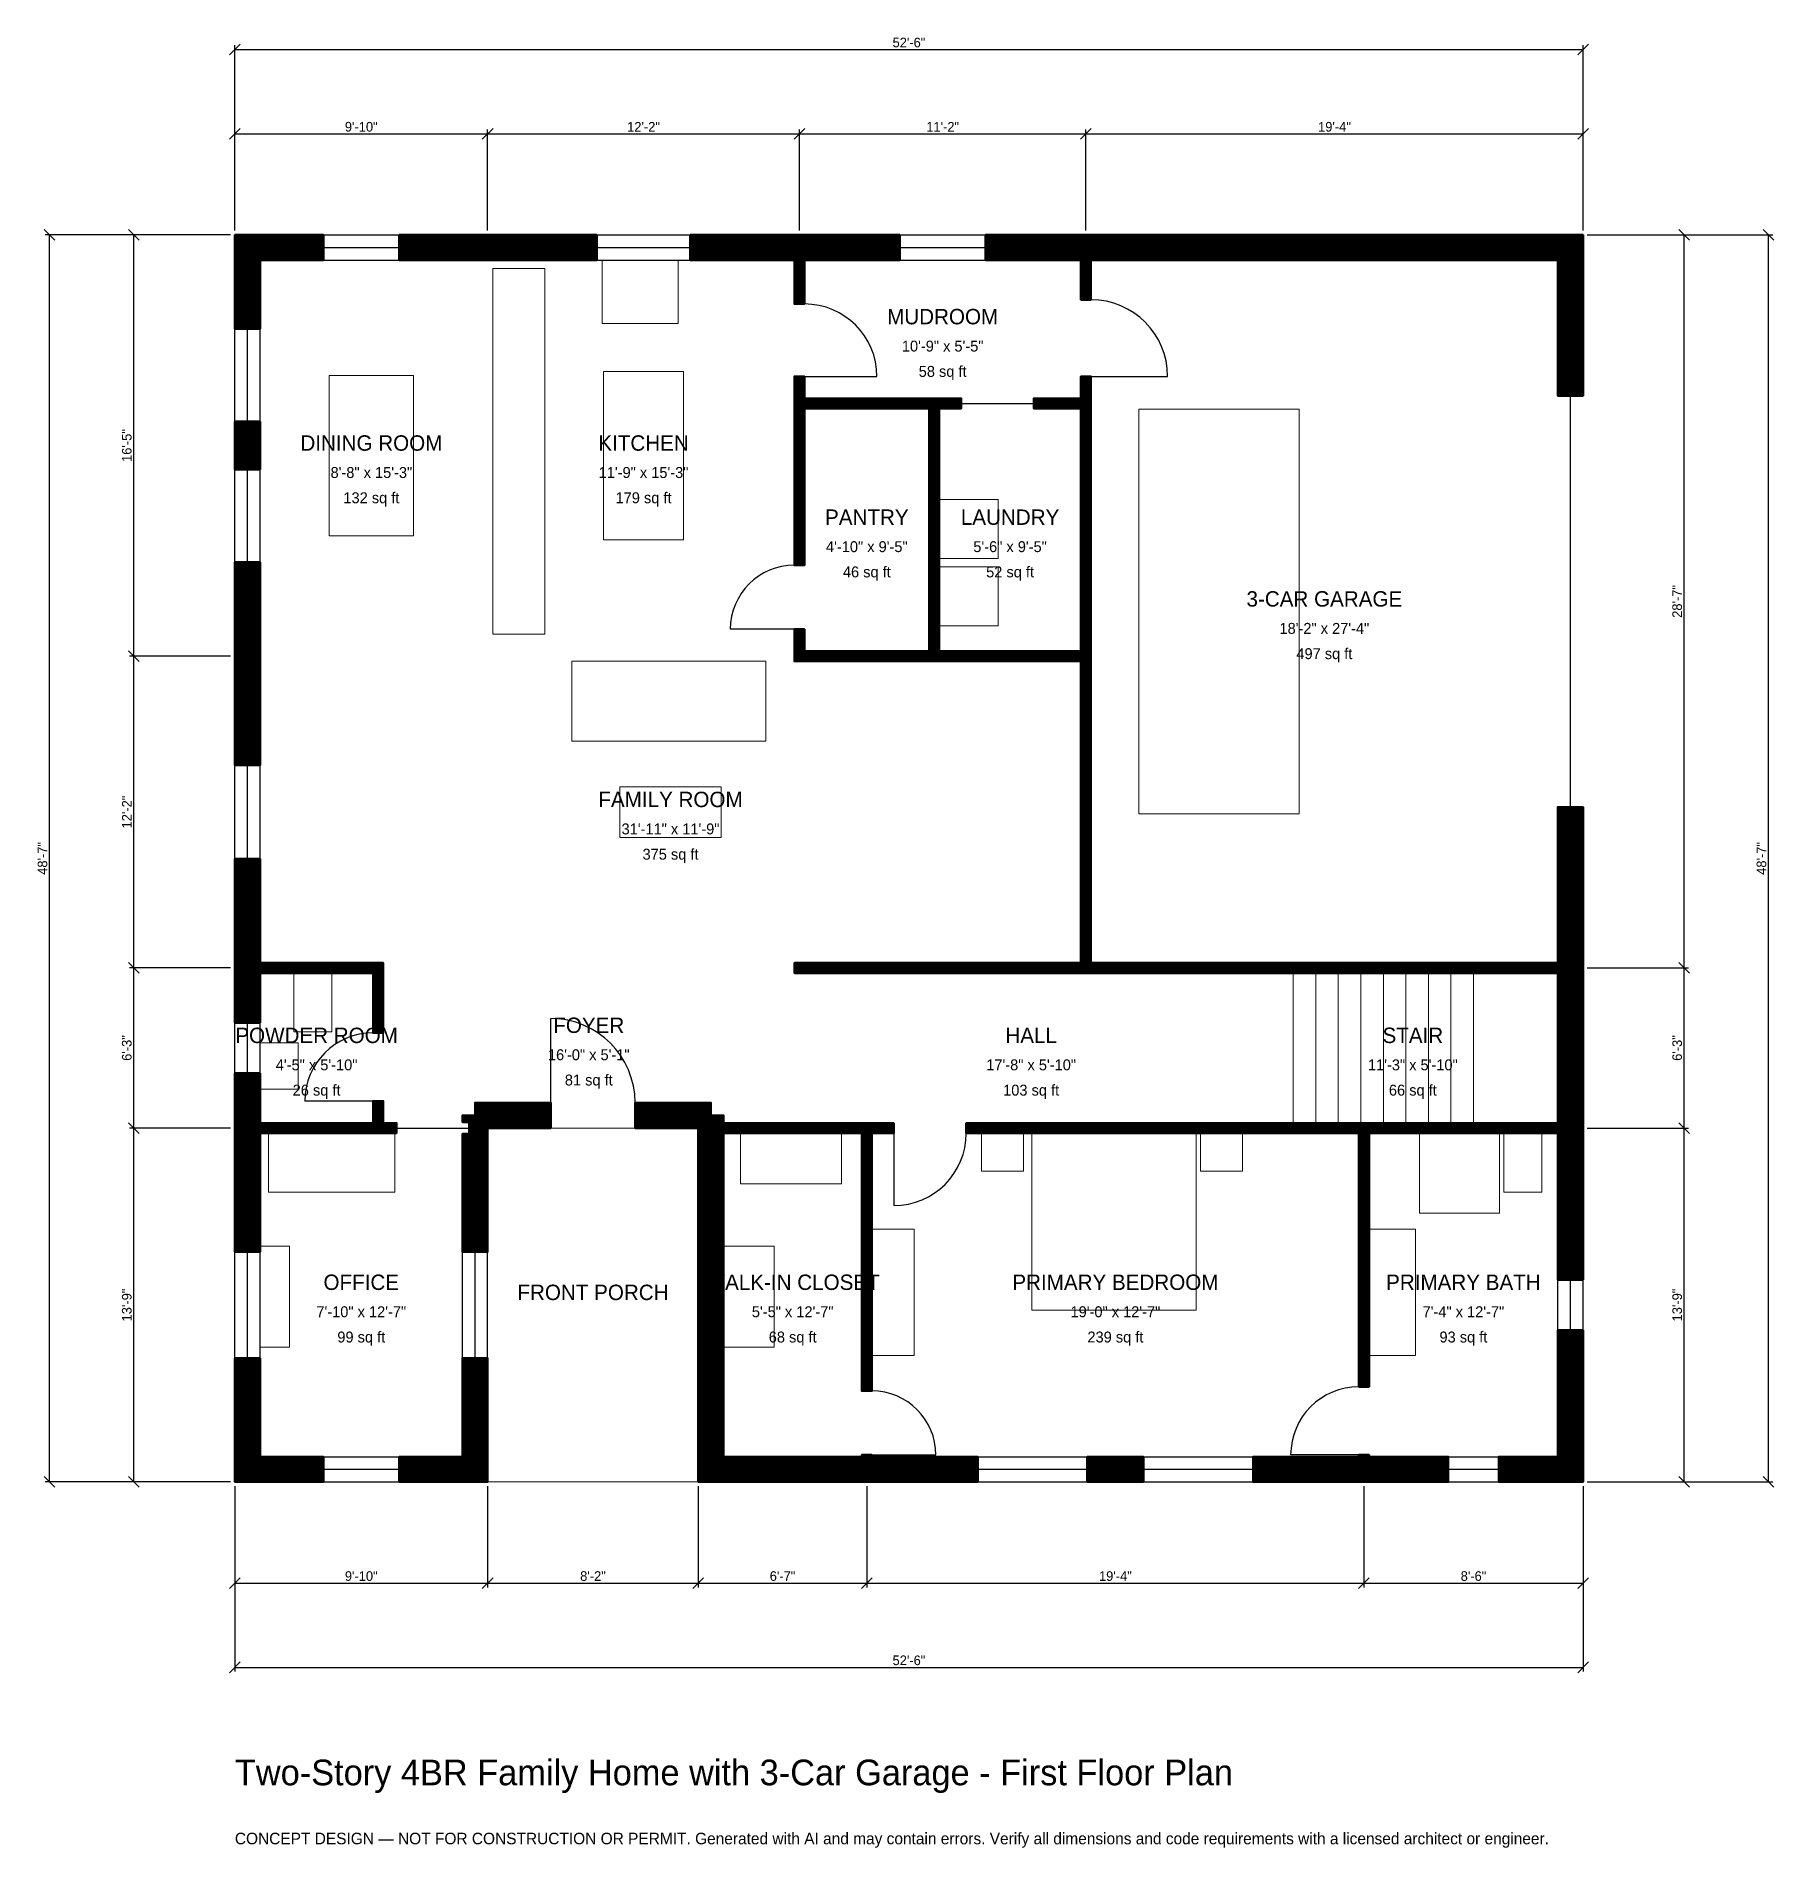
# Model space of a CAD drawing. Header units: inches. Extents: x -93 to 719, y -171 to 675.
import ezdxf
from ezdxf.enums import TextEntityAlignment as Align

# ---------------------------------------------------------------- set-up
doc = ezdxf.new("R2010")
doc.units = ezdxf.units.IN
doc.header["$MEASUREMENT"] = 0
doc.linetypes.add('DASHED', pattern=[0.6, 0.5, -0.1])
for name, color, linetype, lineweight in [('A-ANNO-DIMS', 1, 'Continuous', 13), ('A-ANNO-TEXT', 7, 'Continuous', 18), ('A-AREA-IDEN', 7, 'Continuous', 18), ('A-DOOR', 2, 'Continuous', 25), ('A-FLOR-FIXT', 9, 'Continuous', 13), ('A-FLOR-STRS', 3, 'Continuous', 18), ('A-FURN', 9, 'Continuous', 13), ('A-GLAZ', 4, 'Continuous', 25), ('A-SITE-PAVE', 8, 'Continuous', 13), ('A-WALL', 7, 'Continuous', 50), ('A-WALL-PATT', 8, 'Continuous', 13)]:
    doc.layers.add(name, color=color, linetype=linetype, lineweight=lineweight)
doc.dimstyles.new('PLAN', dxfattribs={"dimtxt": 4.5, "dimasz": 3, "dimexe": 2, "dimexo": 2, "dimgap": 1, "dimtad": 1, "dimdec": 0, "dimlunit": 4, "dimtsz": 2.5, "dimcen": 2.5, "dimclrd": 1, "dimclre": 1, "dimazin": 3, "dimtfac": 1, "dimtmove": 0, "dimatfit": 3})

msp = doc.modelspace()

# ---------------------------------------------------------------- hatches: boundary and pattern name
at = {"layer": 'A-WALL-PATT'}
h = msp.add_hatch(dxfattribs=at)
h.set_pattern_fill('ANSI31', color=8, scale=0.8)
h.paths.add_polyline_path([(76.7717, 0), (76.7717, 11.811), (106.2992, 11.811), (106.2992, 57.874), (118.1102, 57.874), (118.1102, 11.811), (118.1103, 11.811), (118.1103, 0), (118.1102, 0), (118.1102, 0), (106.2992, 0), (106.2992, 0), (76.7717, 0)])
h.paths.add_polyline_path([(11.811, 0), (11.811, 0), (0, 0), (0, 0), (0, 0), (0, 11.811), (0, 11.811), (0, 57.874), (11.811, 57.874), (11.811, 11.811), (41.3386, 11.811), (41.3386, 0), (11.811, 0)])
h.paths.add_polyline_path([(0, 159.4488), (0, 162.9921), (0, 162.9921), (0, 167.7165), (0, 167.7165), (0, 171.2598), (0, 190.9449), (11.811, 190.9449), (11.811, 171.2598), (11.811, 167.7165), (64.5669, 167.7165), (64.5669, 177.9528), (69.2913, 177.9528), (69.2913, 167.7165), (75.5906, 167.7165), (75.5906, 162.9921), (69.2913, 162.9921), (64.5669, 162.9921), (11.811, 162.9921), (11.811, 159.4488), (11.811, 107.4803), (0, 107.4803), (0, 159.4488)])
h.paths.add_polyline_path([(0, 234.252), (0, 237.7953), (0, 237.7953), (0, 242.5197), (0, 242.5197), (0, 246.063), (0, 291.1417), (11.811, 291.1417), (11.811, 246.063), (11.811, 242.5197), (64.5669, 242.5197), (69.2913, 242.5197), (69.2913, 237.7953), (69.2913, 209.8425), (64.5669, 209.8425), (64.5669, 237.7953), (11.811, 237.7953), (11.811, 234.252), (11.811, 214.5669), (0, 214.5669), (0, 234.252)])
h.paths.add_polyline_path([(0, 379.9213), (0, 391.7323), (0, 429.79), (11.811, 429.79), (11.811, 391.7323), (11.811, 379.9213), (11.811, 334.8425), (0, 334.8425), (0, 379.9213)])
h.paths.add_polyline_path([(0, 495.4068), (11.811, 495.4068), (11.811, 473.0971), (0, 473.0971), (0, 495.4068)])
h.paths.add_polyline_path([(0, 570.8661), (0, 570.8661), (0, 582.6772), (0, 582.6772), (0, 582.6772), (0, 582.6772), (11.811, 582.6772), (11.811, 582.6772), (41.3386, 582.6772), (41.3386, 570.8661), (11.811, 570.8661), (11.811, 538.7139), (0, 538.7139), (0, 570.8661)])
h.paths.add_polyline_path([(112.2047, 582.6772), (124.0157, 582.6772), (169.0945, 582.6772), (169.0945, 570.8661), (124.0157, 570.8661), (112.2047, 570.8661), (76.7717, 570.8661), (76.7717, 582.6772), (112.2047, 582.6772)])
h.paths.add_polyline_path([(257.874, 582.6772), (261.4173, 582.6772), (261.4173, 582.6772), (266.1417, 582.6772), (266.1417, 582.6772), (269.685, 582.6772), (310.6299, 582.6772), (310.6299, 570.8661), (269.685, 570.8661), (266.1417, 570.8661), (266.1417, 550.3937), (261.4173, 550.3937), (261.4173, 570.8661), (257.874, 570.8661), (212.7953, 570.8661), (212.7953, 582.6772), (257.874, 582.6772)])
h.paths.add_polyline_path([(395.2756, 582.6772), (395.2756, 582.6772), (400, 582.6772), (400, 582.6772), (403.5433, 582.6772), (403.5433, 582.6772), (618.1102, 582.6772), (618.1102, 582.6772), (629.9213, 582.6772), (629.9213, 582.6772), (629.9213, 582.6772), (629.9213, 570.8661), (629.9213, 570.8661), (629.9213, 507.4803), (618.1102, 507.4803), (618.1102, 570.8661), (400, 570.8661), (400, 552.3622), (395.2756, 552.3622), (395.2756, 570.8661), (391.7323, 570.8661), (391.7323, 570.8661), (350.7874, 570.8661), (350.7874, 582.6772), (395.2756, 582.6772)])
h.paths.add_polyline_path([(629.9213, 246.063), (629.9213, 242.5197), (629.9213, 242.5197), (629.9213, 237.7953), (629.9213, 237.7953), (629.9213, 234.252), (629.9213, 171.2598), (629.9213, 167.7165), (629.9213, 167.7165), (629.9213, 162.9921), (629.9213, 162.9921), (629.9213, 159.4488), (629.9213, 94.4882), (618.1102, 94.4882), (618.1102, 159.4488), (618.1102, 162.9921), (529.9213, 162.9921), (529.9213, 44.4882), (525.1968, 44.4882), (525.1968, 162.9921), (482.6772, 162.9921), (477.9528, 162.9921), (341.7323, 162.9921), (341.7323, 167.7165), (477.9528, 167.7165), (482.6772, 167.7165), (525.1968, 167.7165), (529.9213, 167.7165), (618.1102, 167.7165), (618.1102, 171.2598), (618.1102, 234.252), (618.1102, 237.7953), (482.6772, 237.7953), (477.9528, 237.7953), (400, 237.7953), (395.2756, 237.7953), (261.4173, 237.7953), (261.4173, 242.5197), (395.2756, 242.5197), (395.2756, 383.4646), (329.1339, 383.4646), (324.4094, 383.4646), (266.1417, 383.4646), (261.4173, 383.4646), (261.4173, 388.189), (261.4173, 398.4252), (266.1417, 398.4252), (266.1417, 388.189), (324.4094, 388.189), (324.4094, 501.5748), (266.1417, 501.5748), (266.1417, 428.3465), (261.4173, 428.3465), (261.4173, 501.5748), (261.4173, 506.2992), (261.4173, 516.5354), (266.1417, 516.5354), (266.1417, 506.2992), (324.4094, 506.2992), (329.1339, 506.2992), (339.3701, 506.2992), (339.3701, 501.5748), (329.1339, 501.5748), (329.1339, 388.189), (395.2756, 388.189), (395.2756, 388.189), (395.2756, 501.5748), (395.2756, 501.5748), (373.2283, 501.5748), (373.2283, 506.2992), (395.2756, 506.2992), (395.2756, 516.5354), (400, 516.5354), (400, 506.2992), (400, 506.2992), (400, 383.4646), (400, 383.4646), (400, 242.5197), (477.9528, 242.5197), (482.6772, 242.5197), (618.1102, 242.5197), (618.1102, 246.063), (618.1102, 315.3543), (629.9213, 315.3543), (629.9213, 246.063)])
h.paths.add_polyline_path([(629.9213, 11.811), (629.9213, 11.811), (629.9213, 0), (629.9213, 0), (629.9213, 0), (618.1102, 0), (618.1102, 0), (590.5512, 0), (590.5512, 11.811), (618.1102, 11.811), (618.1102, 70.8661), (629.9213, 70.8661), (629.9213, 11.811)])
h.paths.add_polyline_path([(533.4646, 0), (529.9213, 0), (529.9213, 0), (525.1968, 0), (525.1968, 0), (521.6535, 0), (475.7218, 0), (475.7218, 11.811), (521.6535, 11.811), (525.1968, 11.811), (525.1968, 12.5984), (529.9213, 12.5984), (529.9213, 11.811), (533.4646, 11.811), (566.9291, 11.811), (566.9291, 0), (533.4646, 0)])
h.paths.add_polyline_path([(398.294, 0), (398.294, 11.811), (424.5407, 11.811), (424.5407, 0), (398.294, 0)])
h.paths.add_polyline_path([(301.1811, 0), (297.6378, 0), (297.6378, 0), (292.9134, 0), (292.9134, 0), (289.3701, 0), (228.3465, 0), (228.3465, 0), (216.5354, 0), (216.5354, 0), (216.5354, 0), (216.5354, 11.811), (216.5354, 11.811), (216.5354, 162.9921), (216.5354, 162.9921), (216.5354, 165.3543), (214.1732, 165.3543), (214.1732, 165.3543), (187.0079, 165.3543), (187.0079, 177.1654), (222.4409, 177.1654), (222.4409, 171.2598), (228.3465, 171.2598), (228.3465, 167.7165), (261.4173, 167.7165), (266.1417, 167.7165), (292.9134, 167.7165), (297.6378, 167.7165), (307.874, 167.7165), (307.874, 162.9921), (297.6378, 162.9921), (297.6378, 42.5197), (292.9134, 42.5197), (292.9134, 162.9921), (266.1417, 162.9921), (261.4173, 162.9921), (228.3465, 162.9921), (228.3465, 11.811), (289.3701, 11.811), (292.9134, 11.811), (292.9134, 12.5984), (297.6378, 12.5984), (297.6378, 11.811), (301.1811, 11.811), (347.1129, 11.811), (347.1129, 0), (301.1811, 0)])
h.paths.add_polyline_path([(120.4724, 165.3543), (120.4724, 165.3543), (118.1103, 165.3543), (118.1103, 162.9921), (118.1102, 162.9921), (118.1102, 107.4803), (106.2992, 107.4803), (106.2992, 162.5984), (109.4488, 162.5984), (109.4488, 168.1102), (106.2992, 168.1102), (106.2992, 171.2598), (112.2047, 171.2598), (112.2047, 177.1654), (147.6378, 177.1654), (147.6378, 165.3543), (120.4724, 165.3543)])

# ---------------------------------------------------------------- linework, layer by layer
at = {"layer": 'A-DOOR'}
for p, q in [((266.1417, 516.5354), (300, 516.5354)), ((400, 516.5354), (435.8268, 516.5354)), ((339.3701, 503.937), (373.2283, 503.937)), ((261.4173, 398.4252), (231.4961, 398.4252)), ((147.6378, 177.1654), (147.6378, 216.5354)), ((64.5669, 177.9528), (32.6772, 177.9528)), ((75.5906, 165.3543), (109.4488, 165.3543)), ((307.874, 162.9921), (307.874, 129.1339)), ((297.6378, 12.5984), (327.5591, 12.5984)), ((525.1968, 12.5984), (493.3071, 12.5984))]:
    msp.add_line(p, q, dxfattribs=at)
at = {"layer": 'A-DOOR', "linetype": 'DASHED'}
msp.add_line((624.0157, 315.3543), (624.0157, 507.4803), dxfattribs=at)
at = {"layer": 'A-DOOR'}
for centre, radius, start, end in [((266.1417, 516.5354), 33.8583, 0, 90), ((400, 516.5354), 35.8268, 0, 90), ((261.4173, 398.4252), 29.9213, 90, 180), ((147.6378, 177.1654), 39.3701, 0, 90), ((64.5669, 177.9528), 31.8898, 90, 180), ((307.874, 162.9921), 33.8583, 270, 360), ((297.6378, 12.5984), 29.9213, 0, 90), ((525.1968, 12.5984), 31.8898, 90, 180)]:
    msp.add_arc(centre, radius, start, end, dxfattribs=at)
at = {"layer": 'A-FLOR-FIXT'}
for points in [[(120.4724, 396.063), (144.8819, 396.063), (144.8819, 566.9291), (120.4724, 566.9291)], [(172.2441, 440.1575), (209.6457, 440.1575), (209.6457, 518.8976), (172.2441, 518.8976)], [(27.5591, 210.2362), (45.2756, 210.2362), (45.2756, 237.7953), (27.5591, 237.7953)], [(11.811, 183.4646), (29.5276, 183.4646), (29.5276, 205.1181), (11.811, 205.1181)], [(553.5433, 125.5906), (590.9449, 125.5906), (590.9449, 162.9921), (553.5433, 162.9921)], [(592.9134, 135.4331), (610.6299, 135.4331), (610.6299, 162.9921), (592.9134, 162.9921)], [(529.9213, 59.0551), (551.5748, 59.0551), (551.5748, 118.1102), (529.9213, 118.1102)]]:
    msp.add_lwpolyline(points, close=True, dxfattribs=at)
at = {"layer": 'A-FLOR-STRS'}
for p, q in [((494.4882, 167.7165), (494.4882, 237.7953)), ((505.0197, 167.7165), (505.0197, 237.7953)), ((515.5512, 167.7165), (515.5512, 237.7953)), ((526.0827, 167.7165), (526.0827, 237.7953)), ((536.6142, 167.7165), (536.6142, 237.7953)), ((547.1457, 167.7165), (547.1457, 237.7953)), ((557.6772, 167.7165), (557.6772, 237.7953)), ((568.2087, 167.7165), (568.2087, 237.7953)), ((578.7402, 167.7165), (578.7402, 237.7953))]:
    msp.add_line(p, q, dxfattribs=at)
at = {"layer": 'A-FURN'}
for points in [[(171.6535, 541.3386), (207.0866, 541.3386), (207.0866, 570.8661), (171.6535, 570.8661)], [(44.0945, 442.126), (83.4646, 442.126), (83.4646, 516.9291), (44.0945, 516.9291)], [(422.4409, 312.2047), (497.2441, 312.2047), (497.2441, 501.1811), (422.4409, 501.1811)], [(329.1339, 431.4961), (356.6929, 431.4961), (356.6929, 459.0551), (329.1339, 459.0551)], [(329.1339, 400), (356.6929, 400), (356.6929, 427.5591), (329.1339, 427.5591)], [(157.4803, 346.063), (248.0315, 346.063), (248.0315, 383.4646), (157.4803, 383.4646)], [(179.9213, 301.1811), (227.1654, 301.1811), (227.1654, 324.8031), (179.9213, 324.8031)], [(15.748, 135.4331), (74.8031, 135.4331), (74.8031, 162.9921), (15.748, 162.9921)], [(236.2205, 139.3701), (283.4646, 139.3701), (283.4646, 162.9921), (236.2205, 162.9921)], [(348.8189, 145.2756), (368.5039, 145.2756), (368.5039, 162.9921), (348.8189, 162.9921)], [(372.4409, 80.315), (449.2126, 80.315), (449.2126, 162.9921), (372.4409, 162.9921)], [(451.1811, 145.2756), (470.8661, 145.2756), (470.8661, 162.9921), (451.1811, 162.9921)], [(11.811, 62.9921), (25.5906, 62.9921), (25.5906, 110.2362), (11.811, 110.2362)], [(228.3465, 62.9921), (251.9685, 62.9921), (251.9685, 110.2362), (228.3465, 110.2362)], [(297.6378, 59.0551), (317.3228, 59.0551), (317.3228, 118.1102), (297.6378, 118.1102)]]:
    msp.add_lwpolyline(points, close=True, dxfattribs=at)
at = {"layer": 'A-GLAZ'}
for p, q in [((41.3386, 582.6772), (76.7717, 582.6772)), ((41.3386, 576.7717), (76.7717, 576.7717)), ((169.0945, 582.6772), (212.7953, 582.6772)), ((169.0945, 576.7717), (212.7953, 576.7717)), ((310.6299, 582.6772), (350.7874, 582.6772)), ((310.6299, 576.7717), (350.7874, 576.7717)), ((41.3386, 570.8661), (76.7717, 570.8661)), ((169.0945, 570.8661), (212.7953, 570.8661)), ((310.6299, 570.8661), (350.7874, 570.8661)), ((0, 495.4068), (0, 538.7139)), ((5.9055, 495.4068), (5.9055, 538.7139)), ((11.811, 495.4068), (11.811, 538.7139)), ((0, 429.79), (0, 473.0971)), ((5.9055, 429.79), (5.9055, 473.0971)), ((11.811, 429.79), (11.811, 473.0971)), ((0, 291.1417), (0, 334.8425)), ((5.9055, 291.1417), (5.9055, 334.8425)), ((11.811, 291.1417), (11.811, 334.8425)), ((0, 190.9449), (0, 214.5669)), ((5.9055, 190.9449), (5.9055, 214.5669)), ((11.811, 190.9449), (11.811, 214.5669)), ((0, 57.874), (0, 107.4803)), ((5.9055, 57.874), (5.9055, 107.4803)), ((11.811, 57.874), (11.811, 107.4803)), ((106.2992, 57.874), (106.2992, 107.4803)), ((112.2047, 57.874), (112.2047, 107.4803)), ((118.1102, 57.874), (118.1102, 107.4803)), ((618.1102, 70.8661), (618.1102, 94.4882)), ((624.0157, 70.8661), (624.0157, 94.4882)), ((629.9213, 70.8661), (629.9213, 94.4882)), ((41.3386, 11.811), (76.7717, 11.811)), ((347.1129, 11.811), (398.294, 11.811)), ((424.5407, 11.811), (475.7218, 11.811)), ((566.9291, 11.811), (590.5512, 11.811)), ((41.3386, 5.9055), (76.7717, 5.9055)), ((41.3386, 0), (76.7717, 0)), ((347.1129, 5.9055), (398.294, 5.9055)), ((347.1129, 0), (398.294, 0)), ((424.5407, 5.9055), (475.7218, 5.9055)), ((424.5407, 0), (475.7218, 0)), ((566.9291, 5.9055), (590.5512, 5.9055)), ((566.9291, 0), (590.5512, 0))]:
    msp.add_line(p, q, dxfattribs=at)
at = {"layer": 'A-SITE-PAVE', "linetype": 'DASHED'}
msp.add_lwpolyline([(118.1102, 0), (216.5354, 0), (216.5354, 165.3543), (118.1102, 165.3543)], close=True, dxfattribs=at)
at = {"layer": 'A-WALL'}
for points in [[(0, 570.8661), (0, 570.8661), (0, 582.6772), (0, 582.6772), (0, 582.6772), (0, 582.6772), (11.811, 582.6772), (11.811, 582.6772), (41.3386, 582.6772), (41.3386, 570.8661), (11.811, 570.8661), (11.811, 538.7139), (0, 538.7139), (0, 570.8661)], [(112.2047, 582.6772), (124.0157, 582.6772), (169.0945, 582.6772), (169.0945, 570.8661), (124.0157, 570.8661), (112.2047, 570.8661), (76.7717, 570.8661), (76.7717, 582.6772), (112.2047, 582.6772)], [(257.874, 582.6772), (261.4173, 582.6772), (261.4173, 582.6772), (266.1417, 582.6772), (266.1417, 582.6772), (269.685, 582.6772), (310.6299, 582.6772), (310.6299, 570.8661), (269.685, 570.8661), (266.1417, 570.8661), (266.1417, 550.3937), (261.4173, 550.3937), (261.4173, 570.8661), (257.874, 570.8661), (212.7953, 570.8661), (212.7953, 582.6772), (257.874, 582.6772)], [(395.2756, 582.6772), (395.2756, 582.6772), (400, 582.6772), (400, 582.6772), (403.5433, 582.6772), (403.5433, 582.6772), (618.1102, 582.6772), (618.1102, 582.6772), (629.9213, 582.6772), (629.9213, 582.6772), (629.9213, 582.6772), (629.9213, 570.8661), (629.9213, 570.8661), (629.9213, 507.4803), (618.1102, 507.4803), (618.1102, 570.8661), (400, 570.8661), (400, 552.3622), (395.2756, 552.3622), (395.2756, 570.8661), (391.7323, 570.8661), (391.7323, 570.8661), (350.7874, 570.8661), (350.7874, 582.6772), (395.2756, 582.6772)], [(629.9213, 246.063), (629.9213, 242.5197), (629.9213, 242.5197), (629.9213, 237.7953), (629.9213, 237.7953), (629.9213, 234.252), (629.9213, 171.2598), (629.9213, 167.7165), (629.9213, 167.7165), (629.9213, 162.9921), (629.9213, 162.9921), (629.9213, 159.4488), (629.9213, 94.4882), (618.1102, 94.4882), (618.1102, 159.4488), (618.1102, 162.9921), (529.9213, 162.9921), (529.9213, 44.4882), (525.1968, 44.4882), (525.1968, 162.9921), (482.6772, 162.9921), (477.9528, 162.9921), (341.7323, 162.9921), (341.7323, 167.7165), (477.9528, 167.7165), (482.6772, 167.7165), (525.1968, 167.7165), (529.9213, 167.7165), (618.1102, 167.7165), (618.1102, 171.2598), (618.1102, 234.252), (618.1102, 237.7953), (482.6772, 237.7953), (477.9528, 237.7953), (400, 237.7953), (395.2756, 237.7953), (261.4173, 237.7953), (261.4173, 242.5197), (395.2756, 242.5197), (395.2756, 383.4646), (329.1339, 383.4646), (324.4094, 383.4646), (266.1417, 383.4646), (261.4173, 383.4646), (261.4173, 388.189), (261.4173, 398.4252), (266.1417, 398.4252), (266.1417, 388.189), (324.4094, 388.189), (324.4094, 501.5748), (266.1417, 501.5748), (266.1417, 428.3465), (261.4173, 428.3465), (261.4173, 501.5748), (261.4173, 506.2992), (261.4173, 516.5354), (266.1417, 516.5354), (266.1417, 506.2992), (324.4094, 506.2992), (329.1339, 506.2992), (339.3701, 506.2992), (339.3701, 501.5748), (329.1339, 501.5748), (329.1339, 388.189), (395.2756, 388.189), (395.2756, 388.189), (395.2756, 501.5748), (395.2756, 501.5748), (373.2283, 501.5748), (373.2283, 506.2992), (395.2756, 506.2992), (395.2756, 516.5354), (400, 516.5354), (400, 506.2992), (400, 506.2992), (400, 383.4646), (400, 383.4646), (400, 242.5197), (477.9528, 242.5197), (482.6772, 242.5197), (618.1102, 242.5197), (618.1102, 246.063), (618.1102, 315.3543), (629.9213, 315.3543), (629.9213, 246.063)], [(0, 495.4068), (11.811, 495.4068), (11.811, 473.0971), (0, 473.0971), (0, 495.4068)], [(0, 379.9213), (0, 391.7323), (0, 429.79), (11.811, 429.79), (11.811, 391.7323), (11.811, 379.9213), (11.811, 334.8425), (0, 334.8425), (0, 379.9213)], [(0, 234.252), (0, 237.7953), (0, 237.7953), (0, 242.5197), (0, 242.5197), (0, 246.063), (0, 291.1417), (11.811, 291.1417), (11.811, 246.063), (11.811, 242.5197), (64.5669, 242.5197), (69.2913, 242.5197), (69.2913, 237.7953), (69.2913, 209.8425), (64.5669, 209.8425), (64.5669, 237.7953), (11.811, 237.7953), (11.811, 234.252), (11.811, 214.5669), (0, 214.5669), (0, 234.252)], [(0, 159.4488), (0, 162.9921), (0, 162.9921), (0, 167.7165), (0, 167.7165), (0, 171.2598), (0, 190.9449), (11.811, 190.9449), (11.811, 171.2598), (11.811, 167.7165), (64.5669, 167.7165), (64.5669, 177.9528), (69.2913, 177.9528), (69.2913, 167.7165), (75.5906, 167.7165), (75.5906, 162.9921), (69.2913, 162.9921), (64.5669, 162.9921), (11.811, 162.9921), (11.811, 159.4488), (11.811, 107.4803), (0, 107.4803), (0, 159.4488)], [(120.4724, 165.3543), (120.4724, 165.3543), (118.1103, 165.3543), (118.1103, 162.9921), (118.1102, 162.9921), (118.1102, 107.4803), (106.2992, 107.4803), (106.2992, 162.5984), (109.4488, 162.5984), (109.4488, 168.1102), (106.2992, 168.1102), (106.2992, 171.2598), (112.2047, 171.2598), (112.2047, 177.1654), (147.6378, 177.1654), (147.6378, 165.3543), (120.4724, 165.3543)], [(301.1811, 0), (297.6378, 0), (297.6378, 0), (292.9134, 0), (292.9134, 0), (289.3701, 0), (228.3465, 0), (228.3465, 0), (216.5354, 0), (216.5354, 0), (216.5354, 0), (216.5354, 11.811), (216.5354, 11.811), (216.5354, 162.9921), (216.5354, 162.9921), (216.5354, 165.3543), (214.1732, 165.3543), (214.1732, 165.3543), (187.0079, 165.3543), (187.0079, 177.1654), (222.4409, 177.1654), (222.4409, 171.2598), (228.3465, 171.2598), (228.3465, 167.7165), (261.4173, 167.7165), (266.1417, 167.7165), (292.9134, 167.7165), (297.6378, 167.7165), (307.874, 167.7165), (307.874, 162.9921), (297.6378, 162.9921), (297.6378, 42.5197), (292.9134, 42.5197), (292.9134, 162.9921), (266.1417, 162.9921), (261.4173, 162.9921), (228.3465, 162.9921), (228.3465, 11.811), (289.3701, 11.811), (292.9134, 11.811), (292.9134, 12.5984), (297.6378, 12.5984), (297.6378, 11.811), (301.1811, 11.811), (347.1129, 11.811), (347.1129, 0), (301.1811, 0)], [(629.9213, 11.811), (629.9213, 11.811), (629.9213, 0), (629.9213, 0), (629.9213, 0), (618.1102, 0), (618.1102, 0), (590.5512, 0), (590.5512, 11.811), (618.1102, 11.811), (618.1102, 70.8661), (629.9213, 70.8661), (629.9213, 11.811)], [(11.811, 0), (11.811, 0), (0, 0), (0, 0), (0, 0), (0, 11.811), (0, 11.811), (0, 57.874), (11.811, 57.874), (11.811, 11.811), (41.3386, 11.811), (41.3386, 0), (11.811, 0)], [(76.7717, 0), (76.7717, 11.811), (106.2992, 11.811), (106.2992, 57.874), (118.1102, 57.874), (118.1102, 11.811), (118.1103, 11.811), (118.1103, 0), (118.1102, 0), (118.1102, 0), (106.2992, 0), (106.2992, 0), (76.7717, 0)], [(398.294, 0), (398.294, 11.811), (424.5407, 11.811), (424.5407, 0), (398.294, 0)], [(533.4646, 0), (529.9213, 0), (529.9213, 0), (525.1968, 0), (525.1968, 0), (521.6535, 0), (475.7218, 0), (475.7218, 11.811), (521.6535, 11.811), (525.1968, 11.811), (525.1968, 12.5984), (529.9213, 12.5984), (529.9213, 11.811), (533.4646, 11.811), (566.9291, 11.811), (566.9291, 0), (533.4646, 0)]]:
    msp.add_lwpolyline(points, close=True, dxfattribs=at)

# ---------------------------------------------------------------- texts
at = {"layer": 'A-ANNO-TEXT'}
for s, height, p in [('Two-Story 4BR Family Home with 3-Car Garage - First Floor Plan', 12, (0, -141.7323)), ('CONCEPT DESIGN — NOT FOR CONSTRUCTION OR PERMIT. Generated with AI and may contain errors. Verify all dimensions and code requirements with a licensed architect or engineer.', 5.4, (0, -169.2913))]:
    msp.add_text(s, height=height, dxfattribs=at).set_placement(p)
at = {"layer": 'A-AREA-IDEN'}
for s, height, p in [('MUDROOM', 7.2, (330.7087, 544.4882)), ('10\'-9" x 5\'-5"', 5.1, (330.7087, 530.7087)), ('58 sq ft', 5.1, (330.7087, 518.8976)), ('DINING ROOM', 7.2, (63.7795, 485.4331)), ('KITCHEN', 7.2, (190.9449, 485.4331)), ('8\'-8" x 15\'-3"', 5.1, (63.7795, 471.6535)), ('11\'-9" x 15\'-3"', 5.1, (190.9449, 471.6535)), ('132 sq ft', 5.1, (63.7795, 459.8425)), ('179 sq ft', 5.1, (190.9449, 459.8425)), ('PANTRY', 7.2, (295.2756, 450.7874)), ('LAUNDRY', 7.2, (362.2047, 450.7874)), ('4\'-10" x 9\'-5"', 5.1, (295.2756, 437.0079)), ('5\'-6" x 9\'-5"', 5.1, (362.2047, 437.0079)), ('46 sq ft', 5.1, (295.2756, 425.1968)), ('52 sq ft', 5.1, (362.2047, 425.1968)), ('3-CAR GARAGE', 7.2, (509.0551, 412.5984)), ('18\'-2" x 27\'-4"', 5.1, (509.0551, 398.8189)), ('497 sq ft', 5.1, (509.0551, 387.0079)), ('FAMILY ROOM', 7.2, (203.5433, 318.8976)), ('31\'-11" x 11\'-9"', 5.1, (203.5433, 305.1181)), ('375 sq ft', 5.1, (203.5433, 293.3071)), ('POWDER ROOM', 7.2, (38.189, 208.6614)), ('FOYER', 7.2, (165.3543, 213.3858)), ('HALL', 7.2, (372.0472, 208.6614)), ('STAIR', 7.2, (550.3937, 208.6614)), ('4\'-5" x 5\'-10"', 5.1, (38.189, 194.8819)), ('16\'-0" x 5\'-1"', 5.1, (165.3543, 199.6063)), ('17\'-8" x 5\'-10"', 5.1, (372.0472, 194.8819)), ('11\'-3" x 5\'-10"', 5.1, (550.3937, 194.8819)), ('81 sq ft', 5.1, (165.3543, 187.7953)), ('26 sq ft', 5.1, (38.189, 183.0709)), ('103 sq ft', 5.1, (372.0472, 183.0709)), ('66 sq ft', 5.1, (550.3937, 183.0709)), ('OFFICE', 7.2, (59.0551, 93.3071)), ('WALK-IN CLOSET', 7.2, (260.6299, 93.3071)), ('PRIMARY BEDROOM', 7.2, (411.4173, 93.3071)), ('PRIMARY BATH', 7.2, (574.0157, 93.3071)), ('FRONT PORCH', 7.2, (167.3228, 88.5827)), ('7\'-10" x 12\'-7"', 5.1, (59.0551, 79.5276)), ('5\'-5" x 12\'-7"', 5.1, (260.6299, 79.5276)), ('19\'-0" x 12\'-7"', 5.1, (411.4173, 79.5276)), ('7\'-4" x 12\'-7"', 5.1, (574.0157, 79.5276)), ('99 sq ft', 5.1, (59.0551, 67.7165)), ('68 sq ft', 5.1, (260.6299, 67.7165)), ('239 sq ft', 5.1, (411.4173, 67.7165)), ('93 sq ft', 5.1, (574.0157, 67.7165))]:
    msp.add_text(s, height=height, dxfattribs=at).set_placement(p, align=Align.MIDDLE_CENTER)

# ---------------------------------------------------------------- dimensions: what is measured, and where the dimension line sits
at = {"layer": 'A-ANNO-DIMS'}
for base, p1, p2, text in [((0, 669.2913), (0, 582.6772), (629.9213, 582.6772), '52\'-6"'), ((0, 629.9213), (0, 582.6772), (118.1102, 582.6772), '9\'-10"'), ((118.1102, 629.9213), (118.1102, 582.6772), (263.7795, 582.6772), '12\'-2"'), ((263.7795, 629.9213), (263.7795, 582.6772), (397.6378, 582.6772), '11\'-2"'), ((397.6378, 629.9213), (397.6378, 582.6772), (629.9213, 582.6772), '19\'-4"'), ((0, -47.2441), (0, 0), (118.1102, 0), '9\'-10"'), ((0, -86.6142), (0, 0), (629.9213, 0), '52\'-6"'), ((118.1102, -47.2441), (118.1102, 0), (216.5354, 0), '8\'-2"'), ((216.5354, -47.2441), (216.5354, 0), (295.2756, 0), '6\'-7"'), ((295.2756, -47.2441), (295.2756, 0), (527.5591, 0), '19\'-4"'), ((527.5591, -47.2441), (527.5591, 0), (629.9213, 0), '8\'-6"')]:
    msp.add_linear_dim(base=base, p1=p1, p2=p2, text=text, dimstyle='PLAN', dxfattribs=at).render()
for base, p1, p2, text in [((-86.6142, 0), (0, 0), (0, 582.6772), '48\'-7"'), ((-47.2441, 385.8268), (0, 385.8268), (0, 582.6772), '16\'-5"'), ((677.1654, 240.1575), (629.9213, 240.1575), (629.9213, 582.6772), '28\'-7"'), ((716.5354, 0), (629.9213, 0), (629.9213, 582.6772), '48\'-7"'), ((-47.2441, 240.1575), (0, 240.1575), (0, 385.8268), '12\'-2"'), ((-47.2441, 165.3543), (0, 165.3543), (0, 240.1575), '6\'-3"'), ((677.1654, 165.3543), (629.9213, 165.3543), (629.9213, 240.1575), '6\'-3"'), ((-47.2441, 0), (0, 0), (0, 165.3543), '13\'-9"'), ((677.1654, 0), (629.9213, 0), (629.9213, 165.3543), '13\'-9"')]:
    msp.add_linear_dim(base=base, p1=p1, p2=p2, angle=90, text=text, dimstyle='PLAN', dxfattribs=at).render()

doc.saveas('drawing.dxf')
